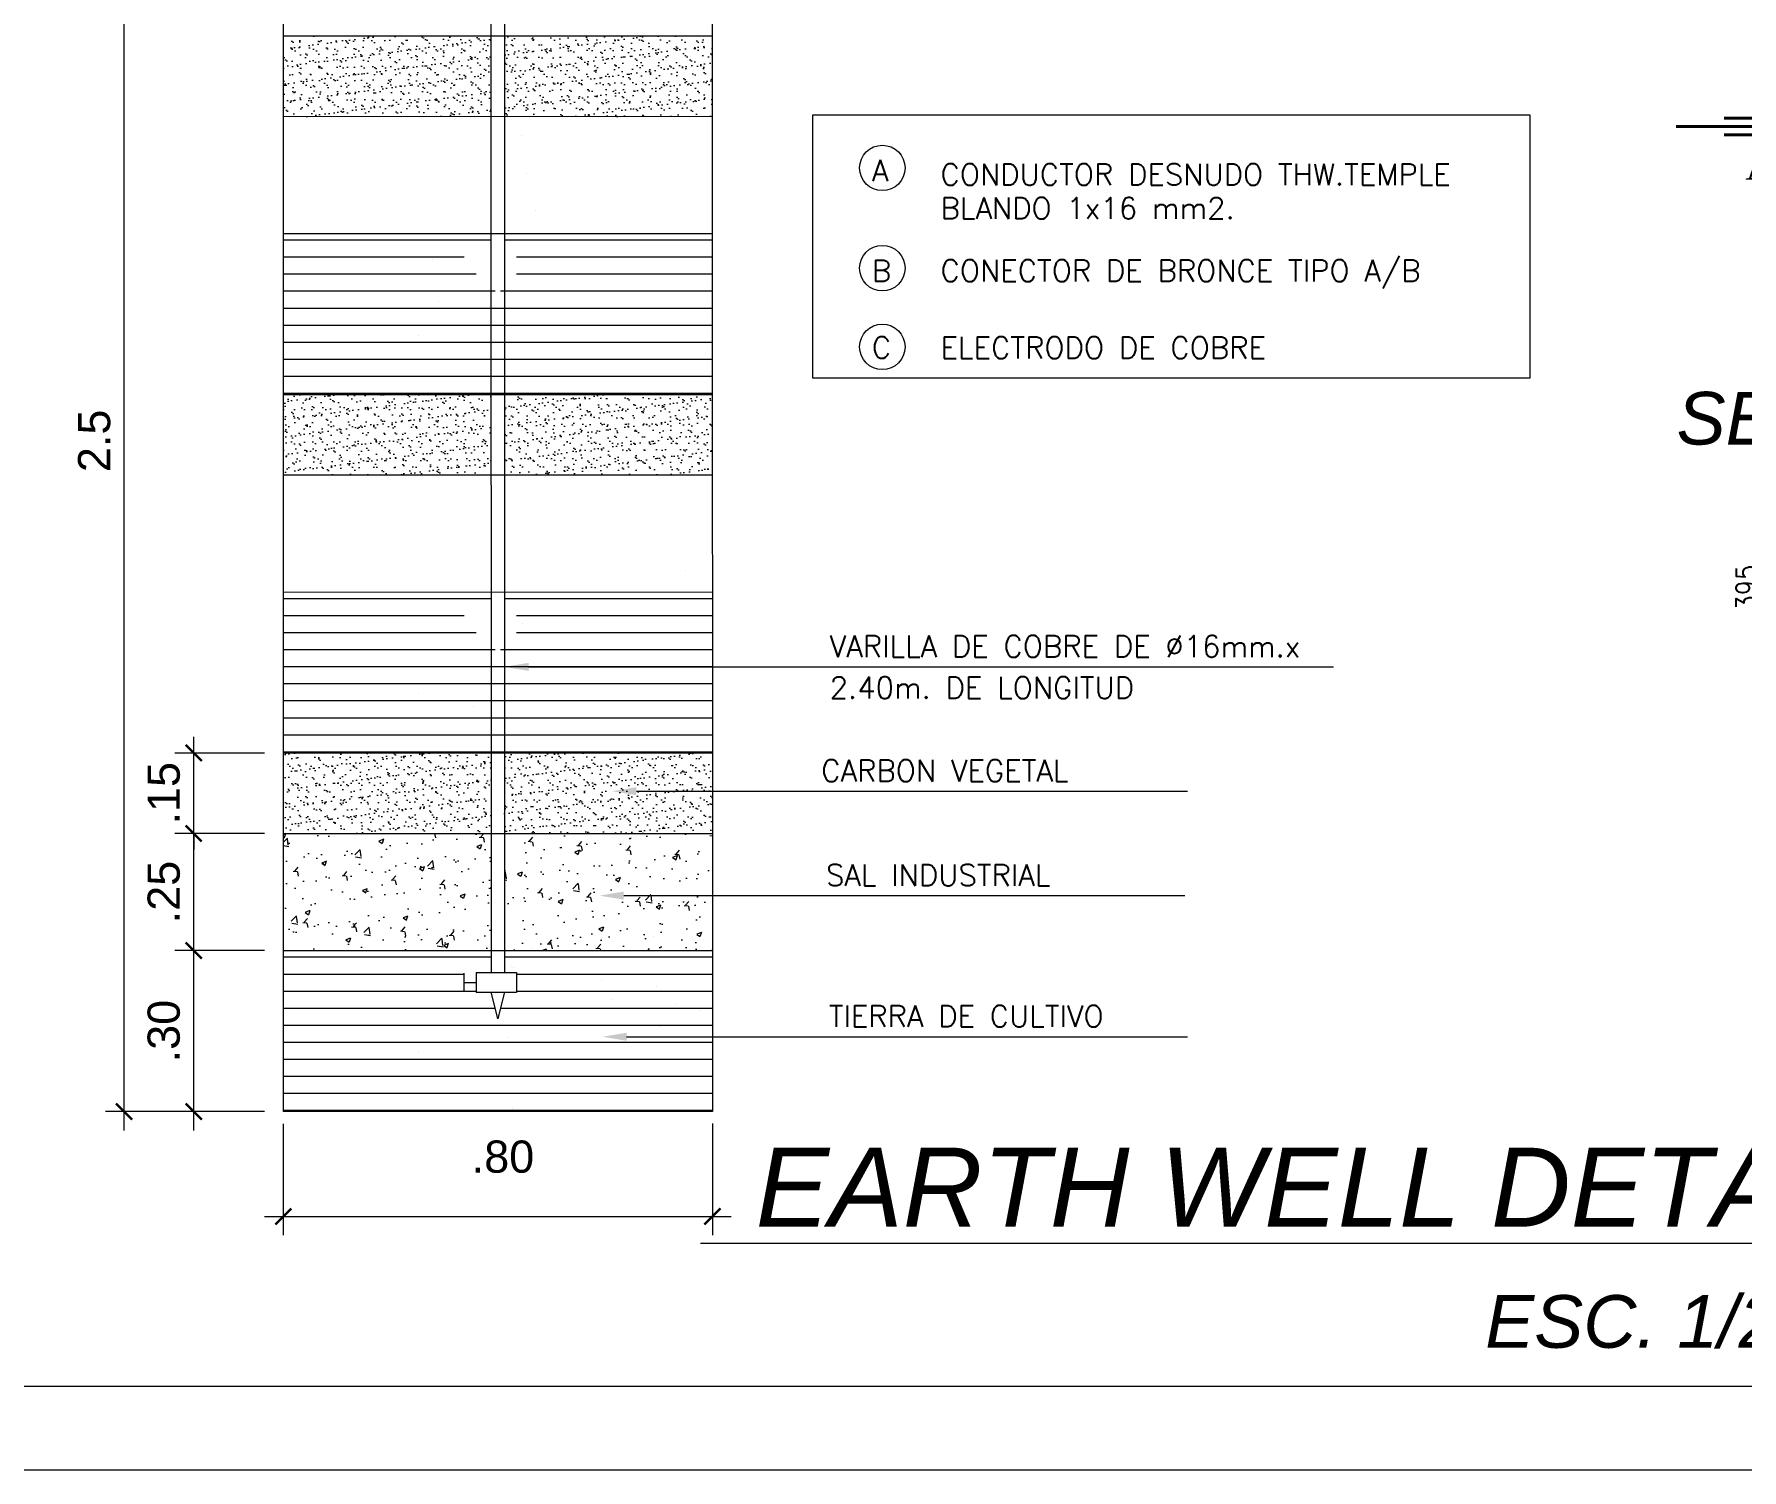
# Model space of a CAD drawing. Header units: millimetres. Extents: x -59 to 123, y 54 to 155.
# Drawn here: x -42.37 to -35.88, y 95.04 to 100.5 of the extents above; entities that cross this region are included whole.
import ezdxf

# ---------------------------------------------------------------- set-up
doc = ezdxf.new("R2010")
doc.units = ezdxf.units.MM
doc.layers.get('0').update_dxf_attribs({"lineweight": 9})
doc.layers.get('Defpoints').update_dxf_attribs({"lineweight": 0})
for name, color, linetype, lineweight in [('CAPA-1', 1, 'Continuous', 9), ('CAPA-2', 2, 'Continuous', 20), ('CAPA-4', 4, 'Continuous', 40), ('COTAS', 8, 'Continuous', 5), ('DET-CORTE', 86, 'Continuous', 50)]:
    doc.layers.add(name, color=color, linetype=linetype, lineweight=lineweight)
doc.layers.add('DIMS', color=3, linetype='Continuous')
doc.layers.add('TEXTO', color=2, linetype='Continuous')
doc.styles.add('COTA50', font='ROMANS.SHX', dxfattribs={"width": 0.85, "height": 0.08})
doc.styles.add('RJocope', font='ariali.ttf', dxfattribs={"height": 0.175})
doc.styles.add('Simplex', font='SIMPLEX.SHX')
doc.styles.add('style1', font='arial.ttf', dxfattribs={"height": 0.1})
doc.styles.add('TEXTO', font='times.ttf')
doc.dimstyles.new('COTA50', dxfattribs={"dimtxt": 0.2, "dimasz": 0.18, "dimexe": 0.18, "dimexo": 0.0625, "dimgap": 0.09, "dimtad": 1, "dimzin": 0, "dimdsep": 46, "dimtxsty": 'COTA50', "dimblk": 'COT1', "dimcen": 0.09, "dimse1": 1, "dimse2": 1, "dimclrd": 1, "dimclre": 1, "dimclrt": 256, "dimaunit": 1, "dimadec": 0, "dimazin": 0, "dimtfac": 1, "dimtix": 1, "dimtmove": 2, "dimatfit": 3, "dimldrblk": 'COT1', "dimfxl": 1, "dimtolj": 1, "dimtzin": 0, "dimarcsym": 0})
doc.dimstyles.new('leo', dxfattribs={"dimtxt": 0.1, "dimasz": 0.06, "dimexe": 0.07, "dimexo": 0.07, "dimgap": 0.05, "dimtad": 2, "dimzin": 4, "dimdsep": 46, "dimtxsty": 'style1', "dimblk": 'ARCHTICK', "dimcen": 2, "dimdle": 0.07, "dimclrd": 256, "dimclre": 256, "dimclrt": 7, "dimaunit": 1, "dimadec": 4, "dimazin": 1, "dimtfac": 1, "dimtix": 1, "dimtmove": 0, "dimatfit": 3, "dimfxl": 0.07, "dimtolj": 1, "dimlwd": 5, "dimarcsym": 0})
pattern_1 = [(37.5, (-2654.34955, -755.730188), (-0.0016000313, 0.0489413245), [0, -0.0386080006, 0, -0.0431800006, 0, -0.0412750006]), (7.5, (-2654.34955, -755.73019), (0.044952329, 0.071682511), [0, -0.0208280003, 0, -0.0347980005, 0, -0.0133350002]), (327.5, (-2654.38079, -755.730188), (0.0790992382, 0.0001437185), [0, -0.0127000002, 0, -0.0457200007, 0, -0.059690001]), (317.5, (-2654.38079, -755.73019), (0.0763556464, 0.0222929327), [0, -0.00635, 0, -0.0299720004, 0, -0.0342900005])]

# ---------------------------------------------------------------- blocks, each defined once
blk = doc.blocks.new('_ArchTick')
at = {"color": 0, "linetype": 'ByBlock', "const_width": 0.15}
blk.add_lwpolyline([(-0.5, -0.5), (0.5, 0.5)], dxfattribs=at)
blk = doc.blocks.new('*D53')
at = {"color": 1, "lineweight": -2, "transparency": 16777216}
for p, q in [((-2039.5632, -382.0839), (-2039.5632, -382.4996)), ((-2037.9632, -382.0836), (-2037.9632, -382.4996))]:
    blk.add_line(p, q, dxfattribs=at)
at = {"color": 1, "lineweight": 5, "transparency": 16777216}
blk.add_line((-2039.6332, -382.4296), (-2037.8932, -382.4296), dxfattribs=at)
at = {"layer": 'Defpoints', "color": 0, "transparency": 16777216}
for p in [(-2039.5632, -382.0139), (-2037.9632, -382.0136), (-2037.9632, -382.4296)]:
    blk.add_point(p, dxfattribs=at)
at = {"color": 1, "lineweight": 5, "transparency": 16777216, "xscale": 0.06, "yscale": 0.06, "zscale": 0.06, "rotation": 180}
blk.add_blockref('_ArchTick', (-2039.5632, -382.4296), dxfattribs=at)
at = {"color": 1, "lineweight": 5, "transparency": 16777216, "xscale": 0.06, "yscale": 0.06, "zscale": 0.06}
blk.add_blockref('_ArchTick', (-2037.9632, -382.4296), dxfattribs=at)
at = {"color": 2, "transparency": 16777216, "insert": (-2038.7441, -382.2074), "char_height": 0.12, "attachment_point": 5, "style": 'style1'}
blk.add_mtext('\\A1;.80', dxfattribs=at)
blk = doc.blocks.new('*D54')
at = {"color": 1, "lineweight": 5, "transparency": 16777216}
blk.add_line((-2040.1566, -382.1087), (-2040.1566, -376.9687), dxfattribs=at)
at = {"color": 1, "lineweight": -2, "transparency": 16777216}
for p, q in [((-2039.634, -377.0387), (-2040.2266, -377.0387)), ((-2039.6332, -382.0387), (-2040.2266, -382.0387))]:
    blk.add_line(p, q, dxfattribs=at)
at = {"layer": 'Defpoints', "color": 0, "transparency": 16777216}
for p in [(-2040.1566, -377.0387), (-2039.564, -377.0387), (-2039.5632, -382.0387)]:
    blk.add_point(p, dxfattribs=at)
at = {"color": 1, "lineweight": 5, "transparency": 16777216, "xscale": 0.06, "yscale": 0.06, "zscale": 0.06}
for p, rotation in [((-2040.1566, -377.0387), 90), ((-2040.1566, -382.0387), 270)]:
    blk.add_blockref('_ArchTick', p, dxfattribs=dict(at, rotation=rotation))
at = {"color": 2, "transparency": 16777216, "insert": (-2040.2678, -379.5387), "char_height": 0.12, "attachment_point": 5, "rotation": 90, "style": 'style1'}
blk.add_mtext('\\A1;2.5', dxfattribs=at)
blk = doc.blocks.new('*D59')
at = {"color": 1, "lineweight": 5, "transparency": 16777216}
blk.add_line((-2039.8972, -382.1087), (-2039.8972, -381.3687), dxfattribs=at)
at = {"color": 1, "lineweight": -2, "transparency": 16777216}
for p, q in [((-2039.6332, -381.4387), (-2039.9672, -381.4387)), ((-2039.6332, -382.0387), (-2039.9672, -382.0387))]:
    blk.add_line(p, q, dxfattribs=at)
at = {"layer": 'Defpoints', "color": 0, "transparency": 16777216}
for p in [(-2039.8972, -381.4387), (-2039.5632, -381.4387), (-2039.5632, -382.0387)]:
    blk.add_point(p, dxfattribs=at)
at = {"color": 1, "lineweight": 5, "transparency": 16777216, "xscale": 0.06, "yscale": 0.06, "zscale": 0.06}
for p, rotation in [((-2039.8972, -381.4387), 89.99959338587814), ((-2039.8972, -382.0387), 269.9995933858781)]:
    blk.add_blockref('_ArchTick', p, dxfattribs=dict(at, rotation=rotation))
at = {"color": 2, "transparency": 16777216, "insert": (-2040.0085, -381.7387), "char_height": 0.12, "attachment_point": 5, "rotation": 89.99959, "style": 'style1'}
blk.add_mtext('\\A1;.30', dxfattribs=at)
blk = doc.blocks.new('*D60')
at = {"color": 1, "lineweight": 5, "transparency": 16777216}
blk.add_line((-2039.8972, -381.5087), (-2039.8972, -380.9322), dxfattribs=at)
at = {"color": 1, "lineweight": -2, "transparency": 16777216}
for p, q in [((-2039.6332, -381.0022), (-2039.9672, -381.0022)), ((-2039.6332, -381.4387), (-2039.9672, -381.4387))]:
    blk.add_line(p, q, dxfattribs=at)
at = {"layer": 'Defpoints', "color": 0, "transparency": 16777216}
for p in [(-2039.8972, -381.0022), (-2039.5632, -381.0022), (-2039.5632, -381.4387)]:
    blk.add_point(p, dxfattribs=at)
at = {"color": 1, "lineweight": 5, "transparency": 16777216, "xscale": 0.06, "yscale": 0.06, "zscale": 0.06}
for p, rotation in [((-2039.8972, -381.0022), 89.99959338588465), ((-2039.8972, -381.4387), 269.9995933858846)]:
    blk.add_blockref('_ArchTick', p, dxfattribs=dict(at, rotation=rotation))
at = {"color": 2, "transparency": 16777216, "insert": (-2040.0085, -381.2204), "char_height": 0.12, "attachment_point": 5, "rotation": 89.99959, "style": 'style1'}
blk.add_mtext('\\A1;.25', dxfattribs=at)
blk = doc.blocks.new('*D61')
at = {"color": 1, "lineweight": 5, "transparency": 16777216}
for p, q in [((-2039.8972, -380.7022), (-2039.8972, -380.6422)), ((-2039.8972, -381.0022), (-2039.8972, -380.7022)), ((-2039.8972, -381.0022), (-2039.8972, -381.0622))]:
    blk.add_line(p, q, dxfattribs=at)
at = {"color": 1, "lineweight": -2, "transparency": 16777216}
for p, q in [((-2039.6333, -380.7022), (-2039.9672, -380.7022)), ((-2039.6332, -381.0022), (-2039.9672, -381.0022))]:
    blk.add_line(p, q, dxfattribs=at)
at = {"layer": 'Defpoints', "color": 0, "transparency": 16777216}
for p in [(-2039.8972, -380.7022), (-2039.5633, -380.7022), (-2039.5632, -381.0022)]:
    blk.add_point(p, dxfattribs=at)
at = {"color": 1, "lineweight": 5, "transparency": 16777216, "xscale": 0.06, "yscale": 0.06, "zscale": 0.06}
for p, rotation in [((-2039.8972, -380.7022), 269.9995933858846), ((-2039.8972, -381.0022), 89.99959338588465)]:
    blk.add_blockref('_ArchTick', p, dxfattribs=dict(at, rotation=rotation))
at = {"color": 2, "transparency": 16777216, "insert": (-2040.0085, -380.8522), "char_height": 0.12, "attachment_point": 5, "rotation": 89.99959, "style": 'style1'}
blk.add_mtext('\\A1;.15', dxfattribs=at)
blk = doc.blocks.new('COT1')
at = {"layer": 'DIMS', "color": 1}
blk.add_line((0, -0.5), (0, 0.5), dxfattribs=at)
at = {"layer": 'DIMS'}
for points in [[(-0.5, 0), (0.5, 0)], [(-0.354, -0.354), (0.354, 0.354)]]:
    blk.add_lwpolyline(points, dxfattribs=at)
at = {"layer": 'DIMS', "const_width": 0.05}
blk.add_lwpolyline([(-0.025, 0, 1), (0.025, 0, 1)], format="xyb", close=True, dxfattribs=at)
blk = doc.blocks.new('*D76')
at = {"layer": 'COTAS', "color": 1, "lineweight": -2, "transparency": 16777216}
blk.add_line((1.7847, 0.9022), (2.1814, 0.9022), dxfattribs=at)
at = {"layer": 'Defpoints', "color": 0, "transparency": 16777216}
for p in [(2.3614, 0.9022), (1.6047, 0.643), (2.3614, 0.643)]:
    blk.add_point(p, dxfattribs=at)
at = {"layer": 'COTAS', "color": 1, "lineweight": -2, "transparency": 16777216, "xscale": 0.18, "yscale": 0.18, "zscale": 0.18, "rotation": 180}
blk.add_blockref('COT1', (1.6047, 0.9022), dxfattribs=at)
at = {"layer": 'COTAS', "color": 1, "lineweight": -2, "transparency": 16777216, "xscale": 0.18, "yscale": 0.18, "zscale": 0.18}
blk.add_blockref('COT1', (2.3614, 0.9022), dxfattribs=at)
at = {"layer": 'COTAS', "transparency": 16777216, "insert": (1.9831, 1.0322), "char_height": 0.08, "attachment_point": 5, "style": 'COTA50'}
blk.add_mtext('\\A1;.60', dxfattribs=at)
blk = doc.blocks.new('*D77')
at = {"layer": 'COTAS', "color": 1, "lineweight": -2, "transparency": 16777216}
blk.add_line((1.6022, 1.0911), (2.3568, 1.0911), dxfattribs=at)
at = {"layer": 'Defpoints', "color": 0, "transparency": 16777216}
for p in [(2.5368, 1.0911), (1.4222, 0.2962), (2.5368, 0.2962)]:
    blk.add_point(p, dxfattribs=at)
at = {"layer": 'COTAS', "color": 1, "lineweight": -2, "transparency": 16777216, "xscale": 0.18, "yscale": 0.18, "zscale": 0.18, "rotation": 180}
blk.add_blockref('COT1', (1.4222, 1.0911), dxfattribs=at)
at = {"layer": 'COTAS', "color": 1, "lineweight": -2, "transparency": 16777216, "xscale": 0.18, "yscale": 0.18, "zscale": 0.18}
blk.add_blockref('COT1', (2.5368, 1.0911), dxfattribs=at)
at = {"layer": 'COTAS', "transparency": 16777216, "insert": (1.9795, 1.2211), "char_height": 0.08, "attachment_point": 5, "style": 'COTA50'}
blk.add_mtext('\\A1;1.00', dxfattribs=at)
blk = doc.blocks.new('*D78')
at = {"layer": 'Defpoints', "color": 0, "transparency": 16777216}
for p in [(1.6636, -1.2525), (1.4583, -1.7506), (1.6636, -1.7506)]:
    blk.add_point(p, dxfattribs=at)
at = {"layer": 'TEXTO', "color": 1, "lineweight": -2, "transparency": 16777216}
for p, q in [((1.4583, -1.0725), (1.4583, -0.8925)), ((1.4583, -1.2525), (1.4583, -1.7506)), ((1.4583, -1.9306), (1.4583, -2.1106))]:
    blk.add_line(p, q, dxfattribs=at)
at = {"layer": 'TEXTO', "color": 1, "lineweight": -2, "transparency": 16777216, "xscale": 0.18, "yscale": 0.18, "zscale": 0.18}
for p, rotation in [((1.4583, -1.2525), 270), ((1.4583, -1.7506), 90)]:
    blk.add_blockref('COT1', p, dxfattribs=dict(at, rotation=rotation))
at = {"layer": 'TEXTO', "lineweight": 20, "transparency": 16777216, "insert": (1.3283, -1.5015), "char_height": 0.08, "attachment_point": 5, "rotation": 90, "style": 'COTA50'}
blk.add_mtext('\\A1;.395', dxfattribs=at)
blk = doc.blocks.new('*D79')
at = {"layer": 'COTAS', "color": 1, "lineweight": -2, "transparency": 16777216}
for p, q in [((2.3813, -1.0725), (2.3813, -0.8925)), ((2.3813, -1.2525), (2.3813, -1.7506)), ((2.3813, -1.9306), (2.3813, -2.1106))]:
    blk.add_line(p, q, dxfattribs=at)
at = {"layer": 'Defpoints', "color": 0, "transparency": 16777216}
for p in [(2.1617, -1.2525), (2.1617, -1.7506), (2.3813, -1.7506)]:
    blk.add_point(p, dxfattribs=at)
at = {"layer": 'COTAS', "color": 1, "lineweight": -2, "transparency": 16777216, "xscale": 0.18, "yscale": 0.18, "zscale": 0.18}
for p, rotation in [((2.3813, -1.2525), 270), ((2.3813, -1.7506), 90)]:
    blk.add_blockref('COT1', p, dxfattribs=dict(at, rotation=rotation))
at = {"layer": 'COTAS', "transparency": 16777216, "insert": (2.2513, -1.5015), "char_height": 0.08, "attachment_point": 5, "rotation": 90, "style": 'COTA50'}
blk.add_mtext('\\A1;.395', dxfattribs=at)
blk = doc.blocks.new('POZO A TIERRA DETALLE')
h = blk.add_hatch()
h.set_pattern_fill('AR-SAND', color=256, scale=0.001, style=0)
h.set_pattern_definition(pattern_1)
edge = h.paths.add_edge_path()
edge.add_line((-2038.7886, -378.0293), (-2039.5636, -378.0294))
edge.add_line((-2039.5636, -378.0294), (-2039.5636, -378.3294))
edge.add_line((-2039.5636, -378.3294), (-2038.8045, -378.3293))
edge.add_spline(control_points=[(-2038.8045, -378.3293), (-2038.7993, -378.3225), (-2038.7939, -378.3158), (-2038.7886, -378.309)], knot_values=[4.911496, 4.911496, 4.911496, 4.911496, 4.933207, 4.933207, 4.933207, 4.933207], degree=3, periodic=0)
edge.add_line((-2038.7886, -378.309), (-2038.7886, -378.0293))
edge = h.paths.add_edge_path()
edge.add_line((-2037.9636, -378.0291), (-2038.7194, -378.0293))
edge.add_spline(control_points=[(-2038.7194, -378.0293), (-2038.6992, -378.0656), (-2038.6762, -378.1353), (-2038.715, -378.2082), (-2038.7386, -378.2427)], knot_values=[4.609531, 4.609531, 4.609531, 4.609531, 4.73178, 4.841051, 4.841051, 4.841051, 4.841051], degree=3, periodic=0)
edge.add_line((-2038.7386, -378.2427), (-2038.7386, -378.3293))
edge.add_line((-2038.7386, -378.3293), (-2037.9636, -378.3291))
edge.add_line((-2037.9636, -378.3291), (-2037.9636, -378.0291))
edge = h.paths.add_edge_path()
edge.add_spline(control_points=[(-2038.7386, -378.2427), (-2038.715, -378.2082), (-2038.6762, -378.1353), (-2038.6992, -378.0656), (-2038.7194, -378.0293)], knot_values=[4.609531, 4.609531, 4.609531, 4.609531, 4.718802, 4.841051, 4.841051, 4.841051, 4.841051], degree=3, periodic=0)
edge.add_line((-2038.7194, -378.0293), (-2038.7386, -378.0293))
edge.add_line((-2038.7386, -378.0293), (-2038.7386, -378.2427))
h = blk.add_hatch()
h.set_pattern_fill('LINE', color=256, scale=0.02, style=0)
h.set_pattern_definition([(0, (-2642.61296, -708.782844), (0, 0.063500001), [])])
edge = h.paths.add_edge_path()
edge.add_line((-2037.9634, -379.3655), (-2037.9635, -378.7655))
edge.add_line((-2037.9635, -378.7655), (-2038.7265, -378.7657))
edge.add_spline(control_points=[(-2038.7265, -378.7657), (-2038.7303, -378.7684), (-2038.7343, -378.7711), (-2038.7385, -378.7738)], knot_values=[5.52894, 5.52894, 5.52894, 5.52894, 5.542536, 5.542536, 5.542536, 5.542536], degree=3, periodic=0)
edge.add_line((-2038.7385, -378.7738), (-2038.7385, -378.8469))
edge.add_line((-2038.7385, -378.8469), (-2038.6937, -378.8469))
edge.add_line((-2038.6937, -378.8469), (-2038.6937, -378.9219))
edge.add_line((-2038.6937, -378.9219), (-2038.7391, -378.9219))
edge.add_line((-2038.7391, -378.9219), (-2038.7634, -379.0195))
edge.add_line((-2038.7634, -379.0195), (-2038.7879, -378.9219))
edge.add_line((-2038.7879, -378.9219), (-2038.8437, -378.9219))
edge.add_line((-2038.8437, -378.9219), (-2038.8437, -378.8844))
edge.add_line((-2038.8437, -378.8844), (-2038.889, -378.8845))
edge.add_line((-2038.889, -378.8845), (-2038.889, -378.8506))
edge.add_spline(control_points=[(-2038.889, -378.8506), (-2038.8542, -378.8346), (-2038.8194, -378.8185), (-2038.7885, -378.8024)], knot_values=[5.59055, 5.59055, 5.59055, 5.59055, 5.671792, 5.671792, 5.671792, 5.671792], degree=3, periodic=0)
edge.add_line((-2038.7885, -378.8024), (-2038.7885, -378.7657))
edge.add_line((-2038.7885, -378.7657), (-2039.5635, -378.7658))
edge.add_line((-2039.5635, -378.7658), (-2039.5634, -379.3658))
edge.add_line((-2039.5634, -379.3658), (-2037.9634, -379.3655))
h = blk.add_hatch()
h.set_pattern_fill('AR-SAND', color=256, scale=0.001, style=0)
h.set_pattern_definition(pattern_1)
edge = h.paths.add_edge_path()
edge.add_line((-2038.7885, -379.3657), (-2039.5635, -379.3658))
edge.add_line((-2039.5635, -379.3658), (-2039.5635, -379.6658))
edge.add_line((-2039.5635, -379.6658), (-2038.8044, -379.6657))
edge.add_spline(control_points=[(-2038.8044, -379.6657), (-2038.7992, -379.659), (-2038.7938, -379.6522), (-2038.7885, -379.6454)], knot_values=[4.911496, 4.911496, 4.911496, 4.911496, 4.933207, 4.933207, 4.933207, 4.933207], degree=3, periodic=0)
edge.add_line((-2038.7885, -379.6454), (-2038.7885, -379.3657))
edge = h.paths.add_edge_path()
edge.add_line((-2037.9635, -379.3655), (-2038.7193, -379.3657))
edge.add_spline(control_points=[(-2038.7193, -379.3657), (-2038.6991, -379.402), (-2038.6761, -379.4717), (-2038.7149, -379.5447), (-2038.7385, -379.5791)], knot_values=[4.609531, 4.609531, 4.609531, 4.609531, 4.73178, 4.841051, 4.841051, 4.841051, 4.841051], degree=3, periodic=0)
edge.add_line((-2038.7385, -379.5791), (-2038.7385, -379.6657))
edge.add_line((-2038.7385, -379.6657), (-2037.9635, -379.6655))
edge.add_line((-2037.9635, -379.6655), (-2037.9635, -379.3655))
edge = h.paths.add_edge_path()
edge.add_spline(control_points=[(-2038.7385, -379.5791), (-2038.7149, -379.5447), (-2038.6761, -379.4717), (-2038.6991, -379.402), (-2038.7193, -379.3657)], knot_values=[4.609531, 4.609531, 4.609531, 4.609531, 4.718802, 4.841051, 4.841051, 4.841051, 4.841051], degree=3, periodic=0)
edge.add_line((-2038.7193, -379.3657), (-2038.7385, -379.3657))
edge.add_line((-2038.7385, -379.3657), (-2038.7385, -379.5791))
h = blk.add_hatch()
h.set_pattern_fill('LINE', color=256, scale=0.02, style=0)
h.set_pattern_definition([(0, (-2642.61286, -710.119263), (0, 0.063500001), [])])
edge = h.paths.add_edge_path()
edge.add_line((-2037.9633, -380.702), (-2037.9634, -380.102))
edge.add_line((-2037.9634, -380.102), (-2038.7264, -380.1021))
edge.add_spline(control_points=[(-2038.7264, -380.1021), (-2038.7302, -380.1048), (-2038.7342, -380.1075), (-2038.7384, -380.1102)], knot_values=[5.52894, 5.52894, 5.52894, 5.52894, 5.542536, 5.542536, 5.542536, 5.542536], degree=3, periodic=0)
edge.add_line((-2038.7384, -380.1102), (-2038.7384, -380.1833))
edge.add_line((-2038.7384, -380.1833), (-2038.6936, -380.1833))
edge.add_line((-2038.6936, -380.1833), (-2038.6936, -380.2583))
edge.add_line((-2038.6936, -380.2583), (-2038.739, -380.2583))
edge.add_line((-2038.739, -380.2583), (-2038.7633, -380.3559))
edge.add_line((-2038.7633, -380.3559), (-2038.7878, -380.2584))
edge.add_line((-2038.7878, -380.2584), (-2038.8436, -380.2584))
edge.add_line((-2038.8436, -380.2584), (-2038.8436, -380.2209))
edge.add_line((-2038.8436, -380.2209), (-2038.8889, -380.2209))
edge.add_line((-2038.8889, -380.2209), (-2038.8889, -380.187))
edge.add_spline(control_points=[(-2038.8889, -380.187), (-2038.8541, -380.171), (-2038.8193, -380.1549), (-2038.7884, -380.1388)], knot_values=[5.59055, 5.59055, 5.59055, 5.59055, 5.671792, 5.671792, 5.671792, 5.671792], degree=3, periodic=0)
edge.add_line((-2038.7884, -380.1388), (-2038.7884, -380.1021))
edge.add_line((-2038.7884, -380.1021), (-2039.5634, -380.1022))
edge.add_line((-2039.5634, -380.1022), (-2039.5633, -380.7022))
edge.add_line((-2039.5633, -380.7022), (-2037.9633, -380.702))
h = blk.add_hatch()
h.set_pattern_fill('AR-SAND', color=256, scale=0.001, style=0)
h.set_pattern_definition(pattern_1)
edge = h.paths.add_edge_path()
edge.add_line((-2038.7884, -380.7021), (-2039.5634, -380.7022))
edge.add_line((-2039.5634, -380.7022), (-2039.5634, -381.0022))
edge.add_line((-2039.5634, -381.0022), (-2038.8043, -381.0021))
edge.add_spline(control_points=[(-2038.8043, -381.0021), (-2038.7991, -380.9954), (-2038.7937, -380.9886), (-2038.7884, -380.9819)], knot_values=[4.911496, 4.911496, 4.911496, 4.911496, 4.933207, 4.933207, 4.933207, 4.933207], degree=3, periodic=0)
edge.add_line((-2038.7884, -380.9819), (-2038.7884, -380.7021))
edge = h.paths.add_edge_path()
edge.add_line((-2037.9634, -380.702), (-2038.7192, -380.7021))
edge.add_spline(control_points=[(-2038.7192, -380.7021), (-2038.699, -380.7384), (-2038.676, -380.8081), (-2038.7148, -380.8811), (-2038.7384, -380.9155)], knot_values=[4.609531, 4.609531, 4.609531, 4.609531, 4.73178, 4.841051, 4.841051, 4.841051, 4.841051], degree=3, periodic=0)
edge.add_line((-2038.7384, -380.9155), (-2038.7384, -381.0021))
edge.add_line((-2038.7384, -381.0021), (-2037.9634, -381.002))
edge.add_line((-2037.9634, -381.002), (-2037.9634, -380.702))
edge = h.paths.add_edge_path()
edge.add_spline(control_points=[(-2038.7384, -380.9155), (-2038.7148, -380.8811), (-2038.676, -380.8081), (-2038.699, -380.7384), (-2038.7192, -380.7021)], knot_values=[4.609531, 4.609531, 4.609531, 4.609531, 4.718802, 4.841051, 4.841051, 4.841051, 4.841051], degree=3, periodic=0)
edge.add_line((-2038.7192, -380.7021), (-2038.7384, -380.7021))
edge.add_line((-2038.7384, -380.7021), (-2038.7384, -380.9155))
h = blk.add_hatch()
h.set_pattern_fill('AR-CONC', color=256, scale=0.001, style=0)
h.set_pattern_definition([(50, (-2654.34955, -755.73019), (0.182184672, -0.015939086), [0.01905, -0.209550003]), (355, (-2654.34955, -755.73019), (-0.035242826, 0.191056646), [0.01524, -0.167640002]), (100.451, (-2654.33437, -755.73152), (0.146942504, 0.17511669), [0.01619, -0.178090003]), (46.1842, (-2654.34955, -755.67939), (0.271079045, -0.04204233), [0.028575, -0.314325]), (96.6356, (-2654.32696, -755.6829), (0.23740424, 0.24742556), [0.024285, -0.267135]), (351.184, (-2654.34955, -755.6794), (0.23740461, 0.24742512), [0.02286, -0.25146]), (21, (-2654.32415, -755.69209), (0.151614882, -0.10226552), [0.01905, -0.209550003]), (326, (-2654.32415, -755.69209), (0.06180203, 0.18418797), [0.01524, -0.167640002]), (71.4514, (-2654.31151, -755.70061), (0.213416494, 0.08192286), [0.01619, -0.178090003]), (37.5, (-2654.34955, -755.73019), (0.0030886033, 0.08455504), [0, -0.165608002, 0, -0.170180003, 0, -0.168275002]), (7.5, (-2654.34955, -755.73019), (0.066819664, 0.100180576), [0, -0.097028001, 0, -0.161798002, 0, -0.064135001]), (327.5, (-2654.40619, -755.73019), (0.135590597, -0.005728744), [0, -0.063500001, 0, -0.198120003, 0, -0.262890004]), (317.5, (-2654.43159, -755.73019), (0.148129184, 0.025426491), [0, -0.082550001, 0, -0.131572002, 0, -0.186690003])])
edge = h.paths.add_edge_path()
edge.add_line((-2037.9634, -381.002), (-2038.7384, -381.0021))
edge.add_line((-2038.7384, -381.0021), (-2038.7383, -381.3074))
edge.add_spline(control_points=[(-2038.7383, -381.3074), (-2038.7098, -381.3282), (-2038.6593, -381.3724), (-2038.6936, -381.4153), (-2038.7263, -381.4385)], knot_values=[5.316136, 5.316136, 5.316136, 5.316136, 5.41263, 5.52894, 5.52894, 5.52894, 5.52894], degree=3, periodic=0)
edge.add_line((-2038.7263, -381.4385), (-2037.9633, -381.4384))
edge.add_line((-2037.9633, -381.4384), (-2037.9634, -381.002))
edge = h.paths.add_edge_path()
edge.add_spline(control_points=[(-2038.7883, -381.2723), (-2038.8241, -381.2471), (-2038.9263, -381.1682), (-2038.8574, -381.0699), (-2038.8043, -381.0021)], knot_values=[4.933207, 4.933207, 4.933207, 4.933207, 5.044496, 5.263121, 5.263121, 5.263121, 5.263121], degree=3, periodic=0)
edge.add_line((-2038.8043, -381.0021), (-2039.5634, -381.0022))
edge.add_line((-2039.5634, -381.0022), (-2039.5633, -381.4387))
edge.add_line((-2039.5633, -381.4387), (-2038.7883, -381.4385))
edge.add_line((-2038.7883, -381.4385), (-2038.7883, -381.2723))
edge = h.paths.add_edge_path()
edge.add_line((-2038.7884, -381.0021), (-2038.8043, -381.0021))
edge.add_spline(control_points=[(-2038.8043, -381.0021), (-2038.8574, -381.0699), (-2038.9263, -381.1682), (-2038.8241, -381.2471), (-2038.7883, -381.2723)], knot_values=[4.933207, 4.933207, 4.933207, 4.933207, 5.151832, 5.263121, 5.263121, 5.263121, 5.263121], degree=3, periodic=0)
edge.add_line((-2038.7883, -381.2723), (-2038.7884, -381.0021))
h = blk.add_hatch()
h.set_pattern_fill('LINE', color=256, scale=0.02, style=0)
h.set_pattern_definition([(0, (-2642.61276, -711.45568), (0, 0.063500001), [])])
edge = h.paths.add_edge_path()
edge.add_line((-2037.9632, -382.0384), (-2037.9633, -381.4384))
edge.add_line((-2037.9633, -381.4384), (-2038.7263, -381.4385))
edge.add_spline(control_points=[(-2038.7263, -381.4385), (-2038.7301, -381.4412), (-2038.7341, -381.4439), (-2038.7383, -381.4466)], knot_values=[5.52894, 5.52894, 5.52894, 5.52894, 5.542536, 5.542536, 5.542536, 5.542536], degree=3, periodic=0)
edge.add_line((-2038.7383, -381.4466), (-2038.7383, -381.5198))
edge.add_line((-2038.7383, -381.5198), (-2038.6935, -381.5198))
edge.add_line((-2038.6935, -381.5198), (-2038.6935, -381.5948))
edge.add_line((-2038.6935, -381.5948), (-2038.7389, -381.5948))
edge.add_line((-2038.7389, -381.5948), (-2038.7632, -381.6924))
edge.add_line((-2038.7632, -381.6924), (-2038.7877, -381.5948))
edge.add_line((-2038.7877, -381.5948), (-2038.8435, -381.5948))
edge.add_line((-2038.8435, -381.5948), (-2038.8435, -381.5573))
edge.add_line((-2038.8435, -381.5573), (-2038.8888, -381.5573))
edge.add_line((-2038.8888, -381.5573), (-2038.8888, -381.5234))
edge.add_spline(control_points=[(-2038.8888, -381.5234), (-2038.854, -381.5074), (-2038.8192, -381.4914), (-2038.7883, -381.4753)], knot_values=[5.59055, 5.59055, 5.59055, 5.59055, 5.671792, 5.671792, 5.671792, 5.671792], degree=3, periodic=0)
edge.add_line((-2038.7883, -381.4753), (-2038.7883, -381.4385))
edge.add_line((-2038.7883, -381.4385), (-2039.5633, -381.4387))
edge.add_line((-2039.5633, -381.4387), (-2039.5632, -382.0387))
edge.add_line((-2039.5632, -382.0387), (-2037.9632, -382.0384))
for p, q in [((-2038.7891, -376.5937), (-2038.7883, -381.5198)), ((-2038.7391, -376.5937), (-2038.7383, -381.5198)), ((-2039.564, -377.0387), (-2039.5632, -382.0387)), ((-2037.964, -377.0384), (-2037.9632, -382.0384)), ((-2039.5635, -378.0294), (-2037.9636, -378.0291)), ((-2039.5634, -378.3294), (-2037.9635, -378.3291)), ((-2038.6743, -378.3998), (-2038.6743, -378.3998)), ((-2038.6572, -378.5421), (-2038.6572, -378.5421)), ((-2038.6215, -378.6792), (-2038.6215, -378.6792)), ((-2039.5634, -378.7658), (-2037.9635, -378.7655)), ((-2039.0052, -378.8611), (-2039.0052, -378.8611)), ((-2038.9848, -379.0184), (-2038.9848, -379.0184)), ((-2039.0595, -379.1442), (-2039.0595, -379.1442)), ((-2039.0235, -379.2984), (-2039.0235, -379.2984)), ((-2039.5634, -379.3658), (-2037.9635, -379.3655)), ((-2039.0429, -379.387), (-2039.0429, -379.387)), ((-2038.7177, -379.4298), (-2038.7177, -379.4298)), ((-2038.6466, -379.4499), (-2038.6466, -379.4499)), ((-2037.9662, -379.5286), (-2037.9662, -379.5286)), ((-2038.7005, -379.6331), (-2038.7005, -379.6331)), ((-2039.5633, -379.6658), (-2037.9634, -379.6655)), ((-2038.0621, -380.0221), (-2038.0621, -380.0221)), ((-2039.5633, -380.1022), (-2037.9634, -380.102)), ((-2038.6717, -380.2206), (-2038.6717, -380.2206)), ((-2038.8781, -380.4443), (-2038.8781, -380.4443)), ((-2039.0594, -380.4806), (-2039.0594, -380.4806)), ((-2038.8548, -380.5273), (-2038.8548, -380.5273)), ((-2039.0234, -380.6348), (-2039.0234, -380.6348)), ((-2039.5633, -380.7022), (-2037.9634, -380.702)), ((-2039.5632, -381.0022), (-2037.9633, -381.002)), ((-2038.6967, -380.9914), (-2038.6967, -380.9914)), ((-2038.181, -381.387), (-2038.181, -381.387)), ((-2039.5632, -381.4387), (-2037.9633, -381.4384)), ((-2038.6377, -381.4305), (-2038.6377, -381.4305)), ((-2038.8888, -381.5912), (-2038.8888, -381.5234)), ((-2038.8435, -381.5198), (-2038.8435, -381.5948)), ((-2038.8435, -381.5198), (-2038.6935, -381.5198)), ((-2038.7114, -381.4981), (-2038.7114, -381.4981)), ((-2038.7034, -381.5029), (-2038.7034, -381.5029)), ((-2038.6935, -381.5198), (-2038.6935, -381.5948)), ((-2038.3782, -381.5457), (-2038.3782, -381.5457)), ((-2038.8888, -381.5573), (-2038.8435, -381.5573)), ((-2038.6935, -381.5948), (-2038.8435, -381.5948)), ((-2038.7632, -381.6924), (-2038.7883, -381.5924)), ((-2038.7383, -381.5924), (-2038.7632, -381.6924)), ((-2038.17, -381.573), (-2038.17, -381.573)), ((-2038.3348, -381.6194), (-2038.3348, -381.6194)), ((-2038.1006, -381.6386), (-2038.1006, -381.6386)), ((-2038.0096, -381.6622), (-2038.0096, -381.6622)), ((-2038.1559, -381.7199), (-2038.1559, -381.7199)), ((-2038.7218, -381.7621), (-2038.7218, -381.7621)), ((-2039.0593, -381.817), (-2039.0593, -381.817)), ((-2037.9632, -382.0384), (-2039.5632, -382.0387)), ((-2038.7078, -382.0255), (-2038.7078, -382.0255))]:
    blk.add_line(p, q)
blk.add_lwpolyline([(-2037.5891, -378.3238), (-2034.9156, -378.3238), (-2034.9156, -379.3053), (-2037.5891, -379.3053)], close=True)
for points in [[(-2038.6487, -380.3811), (-2035.6468, -380.3807)], [(-2038.2465, -380.8446), (-2036.1911, -380.8443)], [(-2038.2939, -381.2338), (-2036.2016, -381.2335)], [(-2038.2833, -381.7598), (-2036.1911, -381.7595)]]:
    blk.add_lwpolyline(points)
for centre in [(-2037.3295, -378.5215), (-2037.3295, -378.8951), (-2037.3295, -379.1885)]:
    blk.add_circle(centre, 0.0847)
for points in [[(-2038.6487, -380.3661), (-2038.7387, -380.3811), (-2038.6487, -380.3961)], [(-2038.2465, -380.8296), (-2038.3365, -380.8446), (-2038.2465, -380.8596)], [(-2038.2939, -381.2188), (-2038.3839, -381.2338), (-2038.2939, -381.2488)], [(-2038.2833, -381.7448), (-2038.3733, -381.7598), (-2038.2833, -381.7748)]]:
    blk.add_solid(points)
at = {"ltscale": 0.25, "style": 'Simplex'}
for s, p in [('A', (-2037.3685, -378.5709)), ('CONDUCTOR DESNUDO THW.TEMPLE', (-2037.1127, -378.5856)), ('BLANDO 1x16 mm2.', (-2037.1127, -378.7113)), ('B', (-2037.3686, -378.945)), ('CONECTOR DE BRONCE TIPO A/B', (-2037.1127, -378.9443)), ('C', (-2037.3686, -379.2304)), ('ELECTRODO DE COBRE', (-2037.1128, -379.2314)), ('VARILLA DE COBRE DE Ø16mm.x', (-2037.5259, -380.3445)), ('2.40m. DE LONGITUD', (-2037.5259, -380.4987)), ('CARBON VEGETAL', (-2037.5574, -380.808)), ('SAL INDUSTRIAL', (-2037.5397, -381.1972)), ('TIERRA DE CULTIVO', (-2037.5292, -381.7231))]:
    blk.add_text(s, height=0.08, dxfattribs=at).set_placement(p)
for base, p1, p2, angle, text, picture, middle in [((-2040.1566, -377.0387), (-2039.5632, -382.0387), (-2039.564, -377.0387), 270, '2.5', '*D54', (-2040.2678, -379.5387)), ((-2039.8972, -380.7022), (-2039.5632, -381.0022), (-2039.5633, -380.7022), 269.99959, '.15', '*D61', (-2040.0085, -380.8522)), ((-2039.8972, -381.0022), (-2039.5632, -381.4387), (-2039.5632, -381.0022), 269.99959, '.25', '*D60', (-2040.0085, -381.2204))]:
    dim = blk.add_linear_dim(base=base, p1=p1, p2=p2, angle=angle, text=text, dimstyle='leo', override={"dimtmove": 1})
    dim.commit()
    dim.dimension.update_dxf_attribs({"geometry": picture, "text_midpoint": middle})
dim = blk.add_aligned_dim(p1=(-2039.5632, -382.0387), p2=(-2039.5632, -381.4387), distance=0.3341, text='.30', dimstyle='leo', override={"dimtmove": 1})
dim.commit()
dim.dimension.update_dxf_attribs({"geometry": '*D59', "text_midpoint": (-2040.0085, -381.7387)})
dim = blk.add_linear_dim(base=(-2037.9632, -382.4296), p1=(-2039.5632, -382.0139), p2=(-2037.9632, -382.0136), text='.80', dimstyle='leo', override={"dimtmove": 1})
dim.commit()
dim.dimension.update_dxf_attribs({"geometry": '*D53', "text_midpoint": (-2038.7441, -382.3187), "dimtype": 128})
blk = doc.blocks.new('efef')
at = {"layer": 'CAPA-1', "lineweight": 9}
h = blk.add_hatch(dxfattribs=at)
h.set_pattern_fill('ANSI31', color=0, scale=0.315259, style=0)
h.set_pattern_definition([(45, (-3.365924, -6.77685), (-0.02786525, 0.02786525), [])])
h.paths.add_polyline_path([(1.6264, 0.7061), (2.3397, 0.7061, 0.353553)])
h.paths.add_polyline_path([(2.3614, 0.643), (1.6047, 0.643), (1.6047, 0.2962), (1.734, 0.2962), (1.734, 0.5138), (2.2321, 0.5138), (2.2321, 0.2962), (2.3614, 0.2962)])
h.paths.add_polyline_path([(1.5417, 0.6214, 0.157301), (1.4165, 0.2962), (1.5417, 0.2962)])
h.paths.add_polyline_path([(1.5417, 0.2332), (1.4165, 0.2332, 0.157301), (1.5417, -0.092)])
h.paths.add_polyline_path([(1.734, 0.2332), (1.6047, 0.2332), (1.6047, -0.1136), (2.3614, -0.1136), (2.3614, 0.2332), (2.2321, 0.2332), (2.2321, 0.0157), (1.734, 0.0157)])
h.paths.add_polyline_path([(1.734, 0.2962), (1.6047, 0.2962), (1.6047, 0.2647), (1.734, 0.2647)])
h.paths.add_polyline_path([(1.734, 0.2647), (1.6047, 0.2647), (1.6047, 0.2332), (1.734, 0.2332)])
h.paths.add_polyline_path([(2.3614, 0.2962), (2.2321, 0.2962), (2.2321, 0.2647), (2.3614, 0.2647)])
h.paths.add_polyline_path([(2.3614, 0.2647), (2.2321, 0.2647), (2.2321, 0.2332), (2.3614, 0.2332)])
h.paths.add_polyline_path([(2.4244, 0.6214), (2.4244, 0.2962), (2.5496, 0.2962, 0.157301)])
h.paths.add_polyline_path([(2.5496, 0.2962), (2.4244, 0.2962), (2.4244, 0.2647), (2.5505, 0.2647, 0.013897)])
h.paths.add_polyline_path([(2.5505, 0.2647), (2.4244, 0.2647), (2.4244, 0.2332), (2.5496, 0.2332, 0.013897)])
h.paths.add_polyline_path([(2.5496, 0.2332), (2.4244, 0.2332), (2.4244, -0.092, 0.157301)])
h.paths.add_polyline_path([(1.5417, 0.2647), (1.4156, 0.2647, 0.013897), (1.4165, 0.2332), (1.5417, 0.2332)])
h.paths.add_polyline_path([(1.5417, 0.2962), (1.4165, 0.2962, 0.013897), (1.4156, 0.2647), (1.5417, 0.2647)])
h.paths.add_polyline_path([(2.3397, -0.1766), (1.6264, -0.1766, 0.353553)])
h.paths.add_polyline_path([(2.1691, 0.4507), (1.797, 0.4507), (1.797, 0.2647), (1.8885, 0.2647, -1), (2.0776, 0.2647), (2.1691, 0.2647)])
h.paths.add_polyline_path([(2.1691, 0.2647), (2.0776, 0.2647, -1), (1.8885, 0.2647), (1.797, 0.2647), (1.797, 0.0787), (2.1691, 0.0787)])
for p, q in [((2.2321, 0.0157), (1.734, 0.0157)), ((1.6047, -0.1136), (2.3614, -0.1136)), ((2.4244, -0.1766), (1.5417, -0.1766))]:
    blk.add_line(p, q)
at = {"layer": 'CAPA-1', "color": 0}
for p, q in [((1.8747, -1.4795), (1.9568, -1.4795)), ((2.0651, -1.5015), (1.7739, -1.5015)), ((1.8822, -1.5318), (1.9643, -1.5318)), ((1.9643, -1.5318), (1.927, -1.5318))]:
    blk.add_line(p, q, dxfattribs=at)
blk.add_circle((1.9126, -1.5015), 0.0946, dxfattribs=at)
at = {"layer": 'CAPA-2', "color": 0}
for p, q in [((1.5417, 0.7061), (2.4244, 0.7061)), ((1.5417, -0.1766), (1.5417, 0.7061)), ((2.4244, -0.1766), (2.4244, 0.7061)), ((1.6047, 0.643), (2.3614, 0.643)), ((1.6047, -0.1136), (1.6047, 0.643)), ((2.3614, -0.1136), (2.3614, 0.643)), ((1.734, 0.5138), (2.2321, 0.5138)), ((1.734, 0.0157), (1.734, 0.5138)), ((2.2321, 0.5138), (2.2321, 0.0157)), ((1.797, 0.4507), (2.1691, 0.4507)), ((1.797, 0.0787), (1.797, 0.4507)), ((2.1691, 0.4507), (2.1691, 0.0787)), ((2.1691, 0.0787), (1.797, 0.0787)), ((1.6636, -1.2525), (2.1617, -1.2525)), ((1.6636, -1.7506), (1.6636, -1.2525)), ((2.1617, -1.2525), (2.1617, -1.7506)), ((2.1617, -1.7506), (1.6636, -1.7506)), ((1.6636, -1.9873), (2.1617, -1.9873)), ((1.6636, -2.0504), (2.1617, -2.0504))]:
    blk.add_line(p, q, dxfattribs=at)
at = {"layer": 'CAPA-2'}
for p, q in [((1.6636, -1.9873), (1.6636, -2.0504)), ((2.1617, -1.9873), (2.1617, -2.0504))]:
    blk.add_line(p, q, dxfattribs=at)
at = {"layer": 'CAPA-2', "color": 0}
for radius in [0.0946, 0.0631]:
    blk.add_circle((1.9831, 0.2647), radius, dxfattribs=at)
for start, end in [(51.05756, 128.94244), (141.05756, 218.94244), (321.05756, 38.94244), (231.05756, 308.94244)]:
    blk.add_arc((1.9831, 0.2647), 0.5675, start, end, dxfattribs=at)
at = {"layer": 'CAPA-4', "color": 0}
for p, q in [((2.1691, 0.2647), (1.0604, 0.2647)), ((1.797, 0.2962), (1.2433, 0.2962)), ((2.1691, 0.2962), (2.7295, 0.2962)), ((2.1691, 0.2647), (2.8858, 0.2647)), ((1.797, 0.2332), (1.2433, 0.2332)), ((2.1691, 0.2332), (2.6767, 0.2332))]:
    blk.add_line(p, q, dxfattribs=at)
at = {"layer": 'CAPA-4', "style": 'TEXTO'}
blk.add_text('A', height=0.1072, dxfattribs=at).set_placement((1.3236, 0.0623))
at = {"layer": 'TEXTO', "lineweight": 20, "style": 'RJocope'}
for s, height, p in [('PLANTA', 0.2, (1.405, 1.4657)), ('SECCION A-A', 0.199998, (1.0622, -0.9435))]:
    blk.add_text(s, height=height, dxfattribs=at).set_placement(p)
at = {"layer": 'COTAS'}
for base, p1, p2, text, picture, middle in [((2.5368, 1.0911), (1.4222, 0.2962), (2.5368, 0.2962), '1.00', '*D77', (1.9795, 1.2211)), ((2.3614, 0.9022), (1.6047, 0.643), (2.3614, 0.643), '.60', '*D76', (1.9831, 1.0322))]:
    dim = blk.add_linear_dim(base=base, p1=p1, p2=p2, text=text, dimstyle='COTA50', dxfattribs=at)
    dim.commit()
    dim.dimension.update_dxf_attribs({"geometry": picture, "text_midpoint": middle})
dim = blk.add_linear_dim(base=(2.3813, -1.7506), p1=(2.1617, -1.2525), p2=(2.1617, -1.7506), angle=90, text='.395', dimstyle='COTA50', dxfattribs=at)
dim.commit()
dim.dimension.update_dxf_attribs({"geometry": '*D79', "text_midpoint": (2.2513, -1.5015)})
at = {"layer": 'TEXTO', "lineweight": 20}
dim = blk.add_linear_dim(base=(1.4583, -1.7506), p1=(1.6636, -1.2525), p2=(1.6636, -1.7506), angle=90, text='.395', dimstyle='COTA50', dxfattribs=at)
dim.commit()
dim.dimension.update_dxf_attribs({"geometry": '*D78', "text_midpoint": (1.3283, -1.5015)})

msp = doc.modelspace()

# ---------------------------------------------------------------- linework, layer by layer
at = {"layer": 'Defpoints', "lineweight": 5, "ltscale": 0.5}
msp.add_lwpolyline([(-58.9383, 95.0434), (-14.6883, 95.0434), (-14.6883, 124.826), (-58.9383, 124.826)], close=True, dxfattribs=at)
at = {"layer": 'DET-CORTE', "lineweight": 5, "ltscale": 0.5}
msp.add_lwpolyline([(-58.6204, 95.3613), (-15.0063, 95.3613), (-15.0063, 124.508), (-58.6204, 124.508)], close=True, dxfattribs=at)
at = {"layer": 'TEXTO', "lineweight": 5}
msp.add_line((-33.5327, 95.9031), (-39.841, 95.9031), dxfattribs=at)

# ---------------------------------------------------------------- block references
at = {"lineweight": 5, "xscale": 1.018976602760009, "yscale": 1.018976602760009, "zscale": 1.018976602760009}
msp.add_blockref('POZO A TIERRA DETALLE', (2036.8406, 485.6925), dxfattribs=at)
at = {"lineweight": 5}
msp.add_blockref('efef', (-37.1948, 99.8809), dxfattribs=at)

# ---------------------------------------------------------------- texts
at = {"layer": 'TEXTO', "lineweight": 5, "style": 'RJocope'}
for s, height, p in [(' EARTH WELL DETAIL', 0.299998, (-39.7482, 95.9667)), ('ESC. 1/25', 0.2, (-36.8599, 95.5069))]:
    msp.add_text(s, height=height, dxfattribs=at).set_placement(p)

doc.saveas('drawing.dxf')
